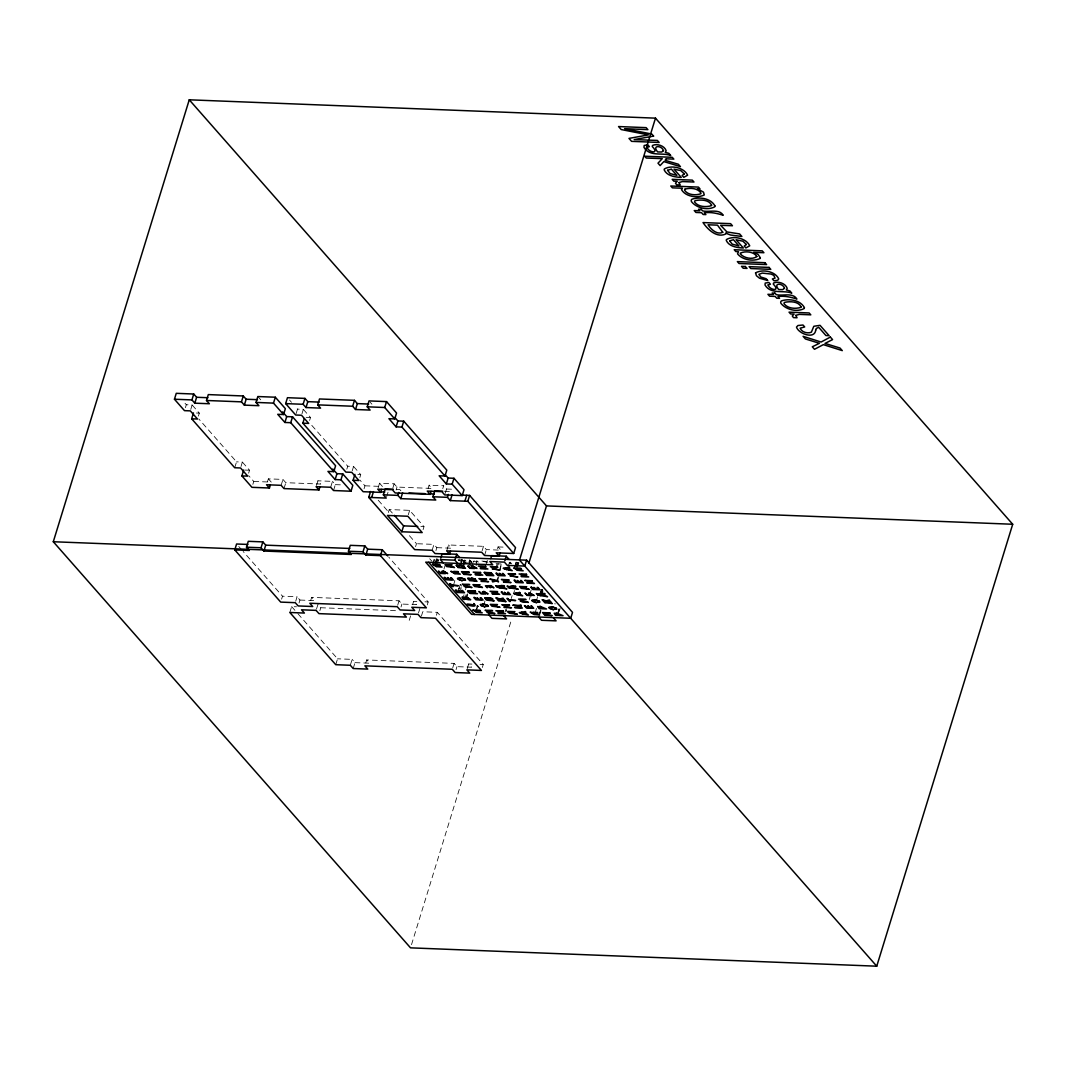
<?xml version="1.0" encoding="UTF-8"?>
<svg xmlns="http://www.w3.org/2000/svg" width="1066" height="1066" viewBox="0 0 1066 1066"><rect width="100%" height="100%" fill="white"/><g stroke="black" fill="none" stroke-linecap="round" stroke-linejoin="round"><path stroke-width="0.75" stroke-dasharray="5 3.75" d="M185.404 407.692L186.31 404.747L183.299 401.322M190.774 409.397L192.133 404.973L186.31 404.747M198.409 416.086L199.315 413.128L192.133 404.973M234.72 467.747L236.545 461.845L198.862 419.018M241.009 466.495L242.368 462.071L236.545 461.845M248.631 473.184L249.537 470.239L242.368 462.071M252.855 484.377L253.761 481.432L248.738 475.716M267.459 481.805L268.365 478.847L282.943 479.42L285.808 482.685L320.773 484.057L317.908 480.806L316.082 486.696M296.148 413.541L297.507 409.117L295.495 406.839M301.971 413.781L303.33 409.357L297.507 409.117M281.131 485.323L282.943 479.42M283.996 488.588L285.808 482.685M309.606 420.457L310.512 417.512L303.33 409.357M281.597 599.159L282.503 596.214L243.141 551.455M289.832 612.484L291.644 606.594L296.495 606.781M295.708 601.211L297.081 596.787L282.503 596.214M330.66 487.269L332.472 481.379L317.908 480.806M333.525 490.533L335.337 484.63L332.472 481.379M299.04 602.996L299.946 600.051L297.081 596.787M346.823 469.173L347.743 466.228L310.059 423.402M310.739 600.305L311.645 597.36L399.044 600.798L401.922 604.062L416.486 604.635L413.621 601.371L412.715 604.315M352.206 470.879L353.566 466.455L347.743 466.228M316.549 608.899L317.908 604.475L320.773 607.74L396.632 610.725M359.828 477.555L360.734 474.61L353.566 466.455M319.867 610.685L320.773 607.74M364.052 488.748L364.958 485.803L359.935 480.086M378.203 487.655L379.563 483.231L394.14 483.804L397.005 487.069L431.97 488.441L429.105 485.177L427.733 489.6M386.678 496.609L388.037 492.186M335.75 664.691L337.562 658.801L296.015 611.564M392.781 488.228L394.14 483.804M388.344 512.506L389.25 509.548L409.65 510.361L424.001 526.671L423.095 529.615M396.099 490.014L397.005 487.069M350.314 665.264L352.126 659.374L337.562 658.801M353.192 668.529L355.005 662.639L352.126 659.374M408.291 514.785L409.65 510.361M365.785 662.892L366.704 659.947L454.103 663.385L456.968 666.65L471.545 667.223L468.667 663.958L466.855 669.861M397.685 605.221L399.044 600.798M415.567 546.645L416.473 543.7L407.732 533.76M401.016 607.007L401.922 604.062M442.763 488.694L443.669 485.75L429.105 485.177M445.175 493.438L446.534 489.014L443.669 485.75M409.237 620.332L410.597 615.908M432.143 550.283L433.955 544.393L416.473 543.7M435.927 550.602L436.833 547.658L433.955 544.393M432.503 564.247L434.315 558.344L437.007 558.984L435.648 563.408M433.249 564.274L435.061 558.371M418.512 612.91L419.884 608.486M434.542 564.407L437.007 558.984M434.901 564.047L436.514 558.424M435.568 564.46L437.273 558.451L438.246 559.037M436.38 563.434L437.74 559.01M437.26 563.887L438.619 559.463M421.39 616.175L422.749 611.751L437.313 612.324L483.244 664.531L482.338 667.476M427.279 604.888L428.186 601.944L388.824 557.198M446.707 550.856L448.533 544.966L483.484 546.338L486.363 549.603L500.927 550.176L498.062 546.911L497.156 549.856M443.976 569.017L444.882 566.073M436.407 615.269L437.313 612.324M453.49 585.181L454.849 580.757L454.009 580.73M460.539 563.621L461.898 559.197M460.965 564.127L462.324 559.703L465.509 560.183L464.829 559.757L463.923 562.701M462.684 565.113L464.163 559.93M463.337 565.047L464.709 560.623L465.855 560.676L464.496 565.1M457.341 592.483L458.7 588.059M458.9 588.898L460.259 584.474L461.085 584.514L459.726 588.938M468.68 562.995L469.586 560.036L472.051 561.942L474.197 562.035L473.424 561.142L472.065 565.553M459.926 592.043L461.285 587.633M468.574 565.966L470.386 560.076M469.133 565.5L470.492 561.076M470.239 565.846L471.598 561.422M463.097 597.733L464.003 594.788M465.456 589.818L466.375 586.86M464.763 598.999L466.122 594.575M466.175 597.746L467.081 594.801M476.156 565.633L476.915 560.769M466.495 598.106L467.854 593.682M482.125 550.762L483.484 546.338M484.55 555.493L486.363 549.603M452.744 667.809L454.103 663.385M485.963 564.807L487.322 560.383M456.061 669.595L456.968 666.65M476.156 610.658L477.515 604.195M476.662 610.671L477.968 604.755M483.684 605.155L485.043 600.731M495.65 568.538L497.009 564.114M497.356 566.779L498.262 563.834M499.688 569.431L501.5 563.528L500.141 569.95M496.863 580.504L497.769 577.559M497.462 581.143L498.835 576.719M508.149 566.739L509.508 562.315L508.695 562.448M514.611 566.992L515.971 562.568L517.09 563.687M514.891 566.499L516.25 562.075M515.691 567.325L517.703 562.128M516.117 567.085L517.476 562.661M516.823 567.112L518.462 562.155L519.808 563.154M517.57 567.139L518.929 562.715M505.524 611.764L506.43 608.819M511.214 598.532L512.12 595.574M513.625 593.495L514.532 590.537M411.503 944.663L511.76 618.786M529.829 594.402L531.188 589.978M529.296 599.438L530.202 596.48M536.265 601.171L537.624 596.747M539.876 593.695L541.235 589.271M540.315 594.162L542.181 588.352M540.835 593.735L542.194 589.311M535.105 612.857L536.465 608.433M540.995 595.214L542.727 589.831L541.062 589.192M542.114 593.789L543.02 590.844M539.663 612.99L540.569 610.045M539.116 615.535L540.475 611.111M540.129 613.523L541.035 610.578M557.625 613.456L558.984 609.032L557.665 608.873M558.291 612.297L559.197 609.339M558.544 612.097L559.45 609.152M559.25 611.391L560.156 608.446M465.855 560.676L463.31 561.196M436.287 558.957L438.459 560.836L434.315 558.344M476.955 562.142L476.475 561.022M464.709 560.623L461.871 560.649L462.298 561.156M458.047 559.783L459.806 559.637M460.645 559.637L461.498 559.663M196.397 413.022L199.315 413.128M306.142 417.339L310.512 417.512M245.167 470.066L249.537 470.239M357.83 474.49L360.734 474.61M253.761 481.432L271.244 482.112L268.365 478.847M335.337 484.63L341.693 484.883M364.958 485.803L382.441 486.496L379.563 483.231M446.534 489.014L452.89 489.267M396.499 489.361L399.737 489.494L402.602 492.759M444.415 491.253L449.266 491.439L452.131 494.704M420.87 526.551L424.001 526.671M498.062 546.911L504.418 547.164M436.833 547.658L451.398 548.23L448.533 544.966M463.217 562.222L465.629 562.315M413.621 601.371L416.859 601.49M424.948 601.81L428.186 601.944M299.946 600.051L314.51 600.624L311.645 597.36M468.667 663.958L471.905 664.078M480.006 664.398L483.244 664.531M355.005 662.639L369.569 663.212L366.704 659.947M496.05 563.674L501.953 564.047M540.888 589.685L542.727 589.831M463.523 561.675L467.334 562.382M554.573 603.796L555.426 603.889M478.687 606.581L476.928 606.168M476.022 562.102L474.157 560.956M509.601 563.474L510.707 563.674L509.508 562.315M477.168 605.781L478.274 606.008M460.339 560.956L458.5 560.263L461.245 561.076M483.737 561.089L487.882 562.222M481.952 560.996L487.482 562.502M518.116 563.741L517.063 562.901M477.515 561.209L478.354 562.102M369.995 402.002L371.914 404.174M510.254 562.195L511.733 563.874M469.586 560.036L471.665 562.395M505.511 609.739L508.375 613.003M460.259 584.474L461.738 586.153M389.25 509.548L392.328 513.052M378.217 500.194L389.143 512.626M429.718 558.757L431.917 561.249M289.472 399.99L291.484 402.268M257.839 396.539L260.717 399.803M238.771 546.485L242.049 550.216M291.644 606.594L294.922 610.325"/><path stroke-width="1.5" d="M53.3 541.741L189.255 99.804L655.483 118.153L1012.7 524.259L876.745 966.196L410.517 947.847L53.3 541.741L526.591 560.17L572.522 612.377L570.71 618.28L471.652 614.376L425.72 562.168L492.732 564.807L489.867 561.542L504.431 562.115L507.296 565.38L524.778 566.073L526.591 560.17M193.492 412.902L191.667 418.805L197.503 419.031L190.321 410.876L184.498 410.65L174.451 399.23L176.263 393.327L193.746 394.02L196.624 397.272L207.95 397.725M257.479 399.67L246.153 399.23L243.275 395.966L208.31 394.593L206.498 400.483L209.376 403.748L194.798 403.175L191.933 399.91L193.746 394.02M194.798 403.175L196.624 397.272M282.623 411.916L286.714 416.579L292.55 416.806L335.603 465.749L333.791 471.638L290.738 422.696L284.902 422.469L277.733 414.314L283.556 414.541L285.368 408.651L275.321 397.218L257.839 396.539L256.027 402.428L258.905 405.693L244.327 405.12L241.462 401.855L243.275 395.966M244.327 405.12L246.153 399.23M270.338 485.057L269.431 488.015L251.949 487.322L241.902 475.902L243.714 469.999M283.556 414.541L273.509 403.121L275.321 397.218M387.731 555.946L382.268 549.736L367.69 549.163L364.825 545.899L350.261 545.326L348.435 551.229L363.013 551.802L365.878 555.053L380.442 555.626L426.373 607.833L411.796 607.26L414.674 610.525L400.11 609.952L397.232 606.687L309.833 603.249L312.698 606.514L298.134 605.941L295.255 602.676L280.691 602.103L234.773 549.896L236.585 544.006L247.912 544.446M304.236 418.751L302.864 423.175L308.7 423.402L301.518 415.247L295.695 415.02L285.648 403.601L287.46 397.698L304.943 398.391L307.821 401.655L319.147 402.095M234.773 549.896L249.337 550.469L246.473 547.204L248.285 541.315L262.849 541.888L265.714 545.152L349.821 548.457M284.902 422.469L286.714 416.579M290.738 422.696L292.55 416.806M368.676 404.054L357.35 403.601L354.472 400.336L319.507 398.964L317.695 404.867L320.573 408.118L305.995 407.545L303.13 404.294L304.943 398.391M348.435 551.229L351.314 554.48L263.902 551.042L261.037 547.777L262.849 541.888M305.995 407.545L307.821 401.655M263.902 551.042L265.714 545.152M269.431 488.015L266.553 484.75L281.131 485.323L283.996 488.588L318.961 489.96L319.867 487.015M394.846 417.459L397.911 420.95L403.748 421.177L446.801 470.119L444.988 476.022L401.935 427.08L396.099 426.853L388.93 418.685L394.753 418.925L396.565 413.022L386.518 401.602L369.036 400.909L367.224 406.812L370.102 410.077L355.524 409.504L352.659 406.239L354.472 400.336M355.524 409.504L357.35 403.601M336.949 473.677L342.772 473.904L352.819 485.323L351.007 491.226L340.96 479.807L335.137 479.567L336.949 473.677L332.845 469.013M340.96 479.807L342.772 473.904M381.535 489.441L380.629 492.385L363.146 491.706L353.099 480.273L354.911 474.383M394.753 418.925L384.706 407.505L386.518 401.602M450.492 551.175L449.585 554.12L435.021 553.547L432.143 550.283L414.661 549.603L368.743 497.396L370.555 491.493M371.661 497.502L373.473 491.613M396.099 426.853L397.911 420.95M363.013 551.802L364.825 545.899M401.935 427.08L403.748 421.177M368.743 497.396L386.225 498.075L383.347 494.811L385.172 488.921L393.261 489.241M365.878 555.053L367.69 549.163M442.79 491.186L434.701 490.866L432.889 496.769L435.754 500.034L400.789 498.648L397.924 495.384L398.831 492.439M380.442 555.626L382.268 549.736M400.789 498.648L402.602 492.759M401.789 531.761L387.438 515.451L407.838 516.25L422.189 532.574L401.789 531.761L403.601 525.871L394.38 515.384M380.629 492.385L377.75 489.121L392.328 489.694L395.193 492.958L430.158 494.331L431.064 491.386M448.146 478.048L453.969 478.274L464.016 489.694L462.204 495.597L452.157 484.177L446.334 483.951L448.146 478.048L445.068 474.557M461.845 495.09L469.613 495.397L515.544 547.604L513.719 553.494L467.801 501.286L450.318 500.607L447.454 497.342L448.36 494.384M452.157 484.177L453.969 478.274M450.318 500.607L452.131 494.704M440.791 558.118L442.15 553.694M464.883 501.18L466.708 495.277M467.801 501.286L469.613 495.397M457.767 563.434L454.902 560.17L456.714 554.267L443.762 553.76M490.773 558.597L491.679 555.639L506.243 556.212L509.122 559.477M449.585 554.12L446.707 550.856L481.672 552.241L484.55 555.493L499.115 556.066L500.021 553.121M504.884 560.636L506.243 556.212M655.483 118.153L519.515 560.09L876.745 966.196M528.869 563.141L546.485 505.91L189.255 99.804M174.451 399.23L191.933 399.91M206.498 400.483L241.462 401.855M256.027 402.428L273.509 403.121M285.648 403.601L303.13 404.294M317.695 404.867L352.659 406.239M367.224 406.812L384.706 407.505M333.791 471.638L327.955 471.412L335.137 479.567M444.988 476.022L439.152 475.796L446.334 483.951M241.902 475.902L247.725 476.129L240.556 467.974L234.72 467.747L191.667 418.805M353.099 480.273L358.922 480.513L351.753 472.345L345.917 472.118L302.864 423.175M379.949 491.866L384.799 492.052M408.958 492.998L424.854 493.625M429.625 493.811L434.395 494.011M351.007 491.226L333.525 490.533L330.66 487.269L316.082 486.696L318.961 489.96M462.204 495.597L444.722 494.904L441.857 491.653L427.279 491.08L430.158 494.331M383.347 494.811L397.924 495.384M432.889 496.769L447.454 497.342M546.485 505.91L1012.7 524.259M403.601 525.871L417.725 526.431M513.719 553.494L496.25 552.814L499.115 556.066M246.473 547.204L261.037 547.777M454.902 560.17L440.338 559.597L443.203 562.861M553.227 617.587L556.092 620.852L541.528 620.279L538.663 617.014M456.714 554.267L459.593 557.531M503.698 615.642L506.563 618.906L491.999 618.333L489.121 615.069M428.639 562.288L474.557 614.496M489.68 586.1L490.666 587.712L486.562 586.087L487.215 587.792L485.443 585.82L491.133 585.634L493.918 587.832L489.68 586.1M647.115 147.335C648.195 152.425 660.174 154.543 652.272 146.522L652.525 145.442C657.096 143.324 664.558 145.722 666.17 150.772L665.291 152.345L668.875 153.344L670.727 155.489C662.412 152.265 649.66 157.088 643.971 147.374L644.197 145.482L647.808 144.869L649.367 146.642L647.115 147.335M768.146 284.942C769.239 290.032 781.205 292.137 773.303 284.129L773.556 283.036C778.127 280.918 785.589 283.329 787.214 288.366L786.322 289.939L789.906 290.951L791.772 293.097C783.457 289.872 770.691 294.696 765.015 284.982L765.228 283.076L768.852 282.477L770.398 284.236L768.146 284.942M456.261 565.3L459.686 565.566L456.261 565.3M467.787 578.358L471.199 578.625L467.787 578.358M484.937 597.933L488.361 598.199L484.937 597.933M466.175 597.746L468.254 599.665L464.763 598.999C467.135 598.332 461.272 596.987 466.228 597.027L466.175 597.746M442.137 571.296L443.11 573.042L440.964 572.948L438.486 571.056L440.564 573.415L445.335 573.668L442.137 571.296M471.412 566.179L472.385 567.938L470.239 567.832L467.774 565.939L469.84 568.298L474.61 568.551L471.412 566.179M482.552 591.683L483.524 593.442L481.379 593.336L478.914 591.443L480.979 593.802L485.75 594.055L482.552 591.683M528.616 593.256L529.589 595.015L527.43 594.908L524.965 593.016L527.044 595.374L531.801 595.628L528.616 593.256M684.252 173.878L682.133 175.49L683.772 177.342L687.623 175.197C684.066 167.495 671.207 164.764 664.318 169.001L664.171 169.867C666.996 176.037 675.191 177.143 681.241 177.396L673.992 169.148L680.801 170.613L684.252 173.878M746.347 244.474L744.228 246.073L745.867 247.938L749.718 245.793C746.16 238.078 733.301 235.346 726.412 239.584L726.266 240.45C729.091 246.632 737.286 247.738 743.335 247.992L736.086 239.743L742.895 241.209L746.347 244.474M815.73 330.034C814.77 339.841 798.474 333.711 796.489 327.102L797.928 325.516L803.004 325.01L804.697 326.942L800.14 328.195C801.659 332.179 807.668 333.911 811.386 332.179L813.811 326.276L820.034 325.33L829.121 335.657L825.923 335.537L818.701 327.315L816.236 328.501L815.73 330.034M667.582 170.307L670.128 173.571L676.857 175.357L671.353 169.094L667.582 170.307M729.677 240.889L732.222 244.154L738.951 245.94L733.448 239.69L729.677 240.889M678.962 182.579L680.228 184.938L676.67 184.804L675.471 183.139L677.256 181.273L673.792 181.14L672.206 179.341L692.314 180.127L693.966 182.019L682.413 181.566L678.962 182.579M795.782 315.403L797.062 317.761L793.49 317.615L792.291 315.962L794.09 314.084L790.612 313.95L789.04 312.151L809.134 312.951L810.8 314.843L799.233 314.377L795.782 315.403M714.94 205.925L714.766 206.817C707.624 210.668 696.738 208.136 691.581 201.794A9.607 3.878 17.1 0 1 692.007 199.195C699.549 196.624 710.915 198.316 714.94 205.925M804.404 307.621L804.23 308.527C797.088 312.365 786.202 309.833 781.045 303.504A9.607 3.878 17.1 0 1 781.471 300.892C789.013 298.333 800.379 300.012 804.404 307.621M755.541 272.896L756.434 275.734L759.525 278.226L767.76 280.545L766.134 278.706L760.764 277L758.885 274.335L762.283 273.096L770.651 274.002A4.797 1.932 17.1 0 1 773.943 275.614L775.049 278.146L772.37 278.959L773.996 280.798L776.967 280.385A7.982 3.225 17.1 0 0 778.673 278.812C775.169 271.177 762.31 268.938 755.541 272.896M663.465 150.652L661.72 152.012L657.642 151.945C651.513 144.856 661.919 145.256 663.465 150.652M784.496 288.246L782.764 289.606L778.673 289.539C772.557 282.463 782.95 282.85 784.496 288.246M681.72 188.869L681.494 189.641C685.558 196.757 697.337 198.409 704.266 194.958L703.507 192.16L697.404 188.749L699.976 188.842L698.443 187.096L670.767 186.004L672.393 187.843L682.387 188.242L681.72 188.869M756.833 256.52C752.623 259.931 743.762 258.145 740.337 253.828L740.337 253.108C745.201 250.843 753.795 251.469 756.833 256.52M725.893 233.188L725.586 234.054C716.632 238.198 707.637 229.403 703.027 222.567L730.596 223.66L732.435 225.752L720.603 225.286L726.959 231.948L739.617 233.92L741.869 236.479L730.53 235.026L725.893 233.188M684.918 189.175L684.559 190.188C687.677 195.158 695.818 195.598 700.842 193.746L701.055 193.239C698.163 188.122 690.035 187.576 684.918 189.175M760.364 257.865L760.151 258.465C753.249 261.743 742.509 260.091 737.539 253.841L738.498 251.683L735.833 251.576L734.221 249.737L762.243 250.843L763.909 252.722L753.635 252.322L758.153 254.521L760.364 257.865M458.607 578.492L457.434 578.425L460.285 578.252L458.607 578.492M481.379 604.662L480.206 604.582L483.058 604.409L481.379 604.662M532.933 600.464L531.761 600.398L534.612 600.225L532.933 600.464M549.896 607.513L548.724 607.447L551.575 607.26L549.896 607.513M501.646 585.527L499.194 585.86L503.365 587.486L500.314 587.379L501.14 587.979L506.896 588.885L504.618 588.006L503.205 586.407L504.485 586.14L503.925 585.66L501.646 585.527M513.013 585.9L510.561 586.233L514.731 587.859L511.68 587.752L512.506 588.352L518.263 589.245L515.984 588.379L514.572 586.78L515.851 586.5L515.291 586.034L513.013 585.9M542.327 593.362L539.876 593.695L544.046 595.321L540.995 595.214L541.821 595.814L547.578 596.707L545.299 595.841L543.9 594.242L545.166 593.975L544.606 593.495L542.327 593.362M711.608 205.165L711.315 205.698C705.972 207.337 698.47 206.977 694.739 202.207A5.317 2.145 17.1 0 1 695.458 200.581C700.722 199.555 708.943 199.582 711.608 205.165M801.072 306.861L800.779 307.408C795.436 309.033 787.934 308.674 784.203 303.903A5.317 2.145 17.1 0 1 784.922 302.278C790.186 301.265 798.407 301.278 801.072 306.861M464.043 566.566L461.485 567.099L465.522 568.285L457.874 567.498L464.043 566.566M475.569 579.624L473.011 580.157L477.048 581.343L469.36 580.557L475.569 579.624M492.732 599.212L490.173 599.745L494.211 600.918L486.576 600.131L492.732 599.212M437.073 565.766L437.406 566.712L442.004 567.112L437.42 564.967L440.178 565.06L439.578 564.514L435.461 564.354L437.073 565.766M455.355 572.815L455.688 573.761L460.285 574.161L455.702 572.016L458.473 572.109L457.86 571.563L453.743 571.403L455.355 572.815M477.301 611.511L477.635 612.457L482.232 612.857L477.661 610.711L480.42 610.791L479.82 610.258L475.689 610.098L477.301 611.511M518.263 569.471L518.596 570.417L523.179 570.816L518.609 568.671L521.367 568.751L520.768 568.218L516.65 568.058L518.263 569.471M534.746 613.643L535.079 614.602L539.676 615.002L535.105 612.857L537.864 612.937L537.264 612.404L533.133 612.244L534.746 613.643M474.397 605.075C454.609 601.211 480.926 610.312 473.784 603.543L474.397 605.075M538.89 606.767L541.128 608.766L539.103 608.686L537.69 606.501L538.89 606.767M555.413 613.483L557.651 615.468L555.613 615.388L554.213 613.216L555.413 613.483M464.563 579.731L462.95 580.25L465.589 580.157L464.563 579.731M487.322 605.888L485.71 606.407L488.361 606.314L487.322 605.888M538.89 601.704L537.277 602.223L539.916 602.13L538.89 601.704M555.852 608.753L554.227 609.259L556.878 609.179L555.852 608.753M666.277 158.821L665.091 160.313L678.309 164.217L680.441 166.629L663.851 161.592L660.12 165.603L657.989 163.178L662.266 158.661L646.249 158.035L644.65 156.209L672.233 157.302L673.832 159.114L666.277 158.821M462.258 597.133L463.084 599.012L464.709 599.532L462.258 597.133M722.748 232.281C717.018 235.173 710.915 229.283 708.064 224.793L717.498 225.153L722.748 232.281M454.422 567.485L446.601 566.539L444.988 564.634L452.144 564.927L446.441 565.233L454.422 567.485M482.418 587.473L474.597 586.513L472.984 584.621L480.14 584.901L474.437 585.207L482.418 587.473M499.754 607.18L491.946 606.234L490.32 604.342L497.489 604.622L491.786 604.928L499.754 607.18M529.029 589.298L521.207 588.352L519.595 586.46L526.764 586.74L521.061 587.046L529.029 589.298M517.223 614.243L509.401 613.296L507.789 611.391L514.958 611.684L509.255 611.977L517.223 614.243M469.12 598.865L468.973 599.692L470.692 599.732L467.081 597.147L469.12 598.865M492.452 581.197L492.719 581.929L496.569 580.877L498.462 581.969C500.074 580.57 491.453 579.264 489.787 579.065L494.278 580.597L492.452 581.197M434.475 564.847L436.634 566.739L432.503 564.247L435.181 564.887L434.475 564.847M452.757 571.896L454.929 573.788L450.785 571.296L453.476 571.922L452.757 571.896M515.664 568.551L517.823 570.443L513.692 567.938L516.37 568.578L515.664 568.551M474.716 610.591L476.875 612.47L472.744 609.979L475.649 610.631L474.716 610.591M532.161 612.737L534.319 614.616L530.188 612.124L533.093 612.777L532.161 612.737M830.361 337.069L821.087 342.039L803.084 336.323L805.39 338.948L819.408 343.305L812.292 346.796L814.491 349.288L823.365 344.638L842.287 350.621L839.995 348.036L825.004 343.425L832.573 339.588L830.361 337.069M446.321 572.948L447.68 573.588L443.203 570.963L446.321 572.948M475.609 567.832L476.968 568.471L472.478 565.846L475.609 567.832M486.736 593.336L488.095 593.975L483.618 591.35L486.736 593.336M500.22 599.945L498.395 600.771L506.123 601.637L501.087 599.985L504.778 600.131L504.338 599.625L500.634 599.478L503.512 598.679L502.992 598.093L500.127 598.945L495.823 597.866L499.821 599.438L497.129 599.332L497.569 599.838L500.22 599.945M532.8 594.908L534.159 595.548L529.682 592.923L532.8 594.908M546.472 601.837L544.646 602.676L552.361 603.543L547.338 601.877L551.029 602.024L550.589 601.517L546.885 601.371L549.75 600.571L549.243 599.985L546.378 600.838L542.074 599.758L546.058 601.344L543.38 601.237L543.82 601.744L546.472 601.837M542.234 608.1L542.181 608.806L546.538 608.979L539.849 606.234L542.234 608.1M558.757 614.815L558.704 615.522L563.048 615.682L556.372 612.95L558.757 614.815M494.358 568.218L492.186 568.818L500.141 569.95L493.385 569.097L495.65 568.538L491.692 567.179L497.822 567.312L497.356 566.779L490.307 566.686L494.358 568.218M466.242 585.78L464.07 586.38L472.025 587.513L465.269 586.673L467.534 586.1L463.577 584.754L469.706 584.888L469.24 584.341L462.191 584.261L466.242 585.78M512.106 575.2L509.934 575.813L517.889 576.946L511.134 576.093L513.412 575.533L509.441 574.174L515.571 574.308L515.105 573.774L508.056 573.681L512.106 575.2M522.593 600.651L520.421 601.251L528.39 602.383L521.634 601.53L523.899 600.971L519.942 599.612L526.071 599.745L525.591 599.212L518.556 599.119L522.593 600.651M489.147 611.817L486.962 612.417L494.93 613.55L488.175 612.71L490.44 612.15L486.482 610.791L492.612 610.925L492.146 610.378L485.097 610.298L489.147 611.817M653.565 136.088L634.19 139.579L657.402 140.446L659.148 142.444L631.578 141.352L628.967 138.393L648.408 134.902L621.198 129.546L618.56 126.548L646.129 127.64L647.888 129.639L624.583 128.666L651.752 134.023L653.565 136.088M505.564 567.898L503.179 568.311L507.136 569.697L504.431 568.738L506.07 568.471L505.564 567.898M509.242 567.272L506.363 567.765L508.895 569.577L507.776 569.364L508.269 569.91L512.24 570.683L508.442 568.085L509.761 567.872L509.242 567.272M515.997 593.082L513.625 593.495L517.583 594.881L514.878 593.922L516.504 593.655L515.997 593.082M519.675 592.456L516.81 592.949L519.329 594.761L518.223 594.548L518.702 595.095L522.673 595.867L518.875 593.269L520.195 593.056L519.675 592.456M521.674 612.204L519.302 612.617L523.259 614.003L520.554 613.043L522.18 612.777L521.674 612.204M525.351 611.578L522.487 612.071L525.005 613.883L523.899 613.67L524.379 614.216L528.35 614.989L524.552 612.39L525.871 612.177L525.351 611.578M497.369 586.74L495.663 585.74L498.688 586.38L497.369 586.74M508.735 587.113L507.016 586.1L510.054 586.74L508.735 587.113M538.05 594.575L536.345 593.575L539.369 594.215L538.05 594.575M458.833 579.291L457.98 579.278L462.324 580.783L458.833 579.291M533.16 601.264L532.307 601.251L536.651 602.743L533.16 601.264M481.592 605.461L480.753 605.435L485.097 606.94L481.592 605.461M550.123 608.313L549.27 608.286L553.614 609.792L550.123 608.313M701.281 209.362L698.523 209.256L699.856 210.775L694.246 210.562L695.925 212.467L701.548 212.694L703.12 214.493L705.879 214.599L704.306 212.8C711.195 211.868 717.431 213.48 723.228 215.279C719.084 208.376 708.85 212.574 702.614 210.881L701.281 209.362M764.935 262.689L737.366 261.61L739.018 263.502L766.601 264.581L764.935 262.689M745.347 266.487L741.523 266.34L743.215 268.259L747.039 268.405L745.347 266.487M769.092 267.419L749.078 266.633L750.77 268.552L770.785 269.352L769.092 267.419M774.942 293.11L772.184 293.003L773.53 294.522L767.92 294.309L769.599 296.215L775.209 296.441L776.794 298.24L779.552 298.347L777.967 296.548C784.869 295.615 791.105 297.227 796.902 299.026C792.744 292.137 782.524 296.335 776.288 294.642L774.942 293.11M485.51 566.273L478.288 565.993L485.67 568.391L480.22 568.178L480.699 568.738L487.922 569.017L480.539 566.606L485.989 566.819L485.51 566.273M491.186 572.735L483.964 572.455L490.84 573.202L491.479 573.934L485.057 573.681L492.545 575.147L486.123 574.894L486.576 575.4L493.785 575.693L491.186 572.735M468.747 571.949L461.538 571.669L463.95 574.414L471.172 574.707L464.336 573.908L462.884 572.242L469.227 572.495L468.747 571.949M480.406 572.415L473.197 572.136L480.579 574.534L475.116 574.321L475.596 574.867L482.818 575.147L475.436 572.748L480.886 572.962L480.406 572.415M526.298 574.214L519.075 573.934L526.457 576.346L521.008 576.12L521.487 576.679L528.696 576.959L521.327 574.547L526.777 574.774L526.298 574.214M496.743 573.268L495.917 573.241L497.929 575.533L505.151 575.813L503.125 573.521L502.286 573.495L503.832 575.24L501.34 575.134L499.861 573.455L499.035 573.428L500.514 575.107L498.275 575.014L496.743 573.268M486.109 578.905L478.9 578.625L482.432 579.291L483.924 580.983L480.873 580.863L481.352 581.41L488.574 581.703L484.777 581.023L483.284 579.318L486.602 579.451L486.109 578.905M508.629 579.771L501.406 579.491L504.951 580.157L506.443 581.849L503.392 581.73L503.872 582.276L511.08 582.569L507.283 581.889L505.804 580.197L509.108 580.317L508.629 579.771M531.987 580.704L524.778 580.41L528.31 581.09L529.802 582.782L526.751 582.662L527.23 583.209L534.452 583.488L530.655 582.809L529.162 581.117L532.48 581.25L531.987 580.704M444.962 577.492L444.122 577.466L446.148 579.757L453.356 580.037L451.344 577.745L450.505 577.705L452.037 579.451L449.559 579.358L448.08 577.679L447.254 577.652L448.719 579.318L446.494 579.238L444.962 577.492M514.891 580.25L514.065 580.224L516.077 582.516L523.286 582.796L521.274 580.504L520.435 580.477L521.967 582.209L519.488 582.116L517.183 580.41L518.662 582.089L516.424 581.996L514.891 580.25M450.438 583.715L449.599 583.688L452.197 586.633L453.037 586.66L451.984 585.461L458.353 585.714L451.491 584.914L450.438 583.715M531.561 587.219L530.735 587.193L532.747 589.485L539.969 589.764L537.957 587.473L537.117 587.446L538.65 589.178L536.158 589.085L533.853 587.379L535.332 589.058L533.093 588.965L531.561 587.219M497.249 591.55L490.027 591.27L497.409 593.682L491.959 593.456L492.439 594.015L499.648 594.295L492.279 591.883L497.729 592.096L497.249 591.55M456.155 590.218L455.329 590.191L457.341 592.483L464.549 592.763L462.537 590.471L461.698 590.431L463.23 592.176L460.752 592.083L459.273 590.404L458.447 590.377L459.926 592.043L457.687 591.963L456.155 590.218M475.103 591.004L467.881 590.724L475.263 593.136L469.813 592.923L470.293 593.469L477.515 593.749L470.133 591.35L475.583 591.563L475.103 591.004M502.046 592.083L501.22 592.056L503.232 594.348L510.454 594.628L508.429 592.336L507.589 592.31L509.122 594.055L506.643 593.949L504.338 592.243L505.817 593.922L503.578 593.829L502.046 592.083M468.547 591.523L467.548 591.483L469.56 592.669L468.547 591.523M507.722 598.532L506.883 598.492L509.468 601.437L510.308 601.477L509.255 600.278L515.638 600.531L508.775 599.718L507.722 598.532M474.663 597.52L473.837 597.493L475.849 599.785L483.071 600.065L481.046 597.773L480.206 597.746L481.739 599.492L479.26 599.385L476.955 597.68L478.434 599.359L476.196 599.265L474.663 597.52M509.055 604.982L501.846 604.702L505.377 605.368L506.87 607.06L503.818 606.94L504.298 607.487L511.52 607.78L507.722 607.1L506.23 605.408L509.535 605.528L509.055 604.982M519.115 605.448L512.773 605.195L519.622 605.994L520.968 607.527L514.598 607.274L515.078 607.82L522.3 608.1L520.128 605.635L521.261 605.208L519.115 605.448M525.285 605.715L524.459 605.688L526.471 607.98L533.693 608.26L531.668 605.968L530.828 605.928L532.36 607.673L529.882 607.58L528.403 605.901L527.577 605.874L529.056 607.553L526.817 607.46L525.285 605.715M503.125 611.018L495.903 610.738L503.285 613.15L497.835 612.937L498.315 613.483L505.524 613.763L498.155 611.364L503.605 611.578L503.125 611.018M549.736 612.857L542.514 612.564L544.939 615.322L552.148 615.602L545.326 614.802L543.873 613.15L550.216 613.403L549.736 612.857M316.096 610.378L301.518 609.805L304.396 613.057L289.832 612.484L335.75 664.691L350.314 665.264L353.192 668.529L367.757 669.102L364.878 665.837L452.29 669.275L455.155 672.539L469.733 673.112L466.855 669.861L481.419 670.434L435.501 618.227L420.937 617.654L418.059 614.389L403.494 613.816L406.373 617.081L318.961 613.63L316.096 610.378M463.697 566.073L460.086 565.087L463.697 566.073M475.223 579.131L471.612 578.145L475.223 579.131M465.149 579.318L460.352 577.705L465.149 579.318M492.372 598.719L488.761 597.733L492.372 598.719M539.476 601.291L534.679 599.665L539.476 601.291M556.439 608.34L551.642 606.714L556.439 608.34M487.922 605.488L483.111 603.862L487.922 605.488M509.921 587.619L508.335 587.539L511.587 588.259L509.921 587.619M498.568 587.246L496.983 587.166L500.22 587.886L498.568 587.246M539.249 595.081L537.664 595.001L540.915 595.721L539.249 595.081M458.966 566.459L456.688 566.166L459.419 566.979L458.966 566.459M470.492 579.518L468.201 579.224L470.945 580.037L470.492 579.518M487.655 599.105L485.363 598.799L488.108 599.612L487.655 599.105"/></g></svg>
